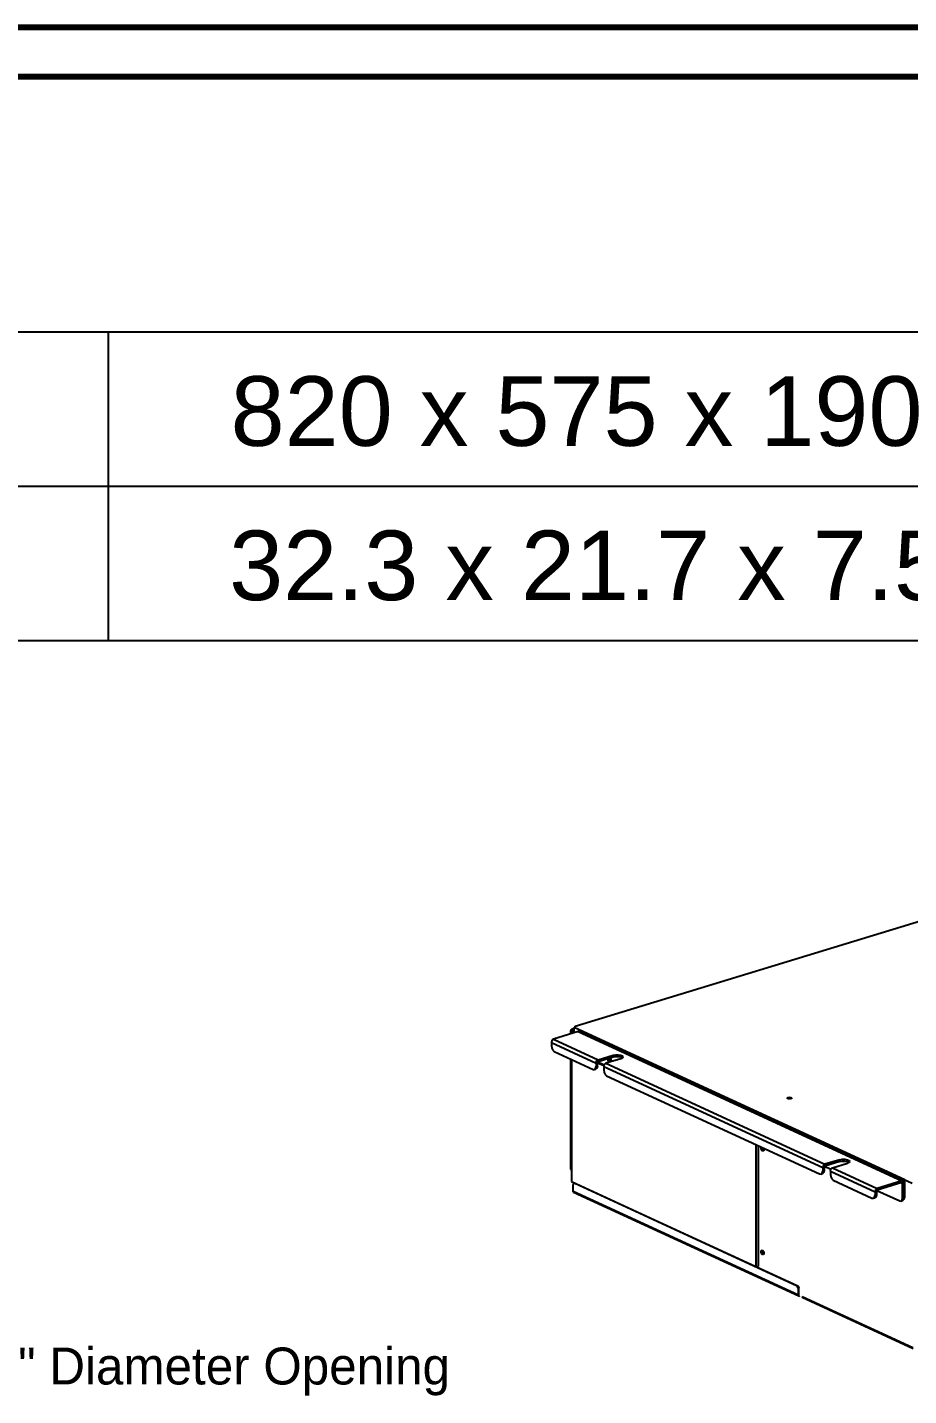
# Model space of a CAD drawing. Extents: x 594 to 813, y 174 to 240.
# Drawn here: x 726.06 to 733.28, y 229.29 to 240.49 of the extents above; entities that cross this region are included whole.
import ezdxf

# ---------------------------------------------------------------- set-up
doc = ezdxf.new("R2010")
doc.units = 0
doc.header["$MEASUREMENT"] = 0
doc.layers.add('AC.REF(S). PIPING', color=3, linetype='CONTINUOUS', lineweight=30)
doc.layers.add('UG-BORDER', color=20, linetype='CONTINUOUS', lineweight=80)
for name, color, linetype in [('LG-AIRCON', 3, 'CONTINUOUS'), ('LG-DIMENSION', 7, 'CONTINUOUS'), ('LG-TEXT', 4, 'CONTINUOUS')]:
    doc.layers.add(name, color=color, linetype=linetype)
doc.styles.add('LG-TEXT', font='arial.ttf')

# ---------------------------------------------------------------- blocks, each defined once
blk = doc.blocks.new('B1-Low Static-Isometric')
at = {"layer": 'LG-AIRCON', "color": 254, "linetype": 'Continuous'}
for p, q in [((4526, 4748.6), (4039.7, 4600)), ((4042.2, 4596), (4022, 4589.8)), ((4036.2, 4596.5), (4036.5, 4597.2)), ((4038.6, 4595.4), (4036.2, 4596.5)), ((4036.5, 4597.2), (4037, 4597.6)), ((4038.6, 4596.9), (4037, 4597.6)), ((4038.6, 4598.3), (4038.6, 4594.8)), ((4038.6, 4598.3), (4038.9, 4598.1)), ((4040.1, 4599.9), (4038.9, 4599.5)), ((4038.9, 4599.5), (4315.9, 4471.7)), ((4038.9, 4599.5), (4038.9, 4598.1)), ((4039.7, 4600), (4040.1, 4599.9)), ((4039.7, 4600), (4040, 4599.8)), ((4042.2, 4596), (4307.4, 4473.7)), ((4042.7, 4596), (4042.2, 4596)), ((4043.2, 4595.9), (4042.7, 4596)), ((4308.4, 4473.6), (4043.2, 4595.9)), ((4020.7, 4588.8), (4020.2, 4587.1)), ((4020.2, 4587.1), (4056.8, 4570.2)), ((4020.2, 4587.1), (4020.2, 4584.3)), ((4022, 4589.8), (4020.7, 4588.8)), ((4022, 4589.8), (4058.6, 4572.9)), ((4020.2, 4584.3), (4020.5, 4582.3)), ((4020.5, 4582.3), (4021.4, 4580.6)), ((4021.4, 4580.6), (4022.6, 4579.6)), ((4022.6, 4579.6), (4054.4, 4564.9)), ((4058.6, 4572.9), (4070.8, 4576.6)), ((4058.6, 4571.5), (4070.8, 4575.2)), ((4077.1, 4573.7), (4064.9, 4570)), ((4066.6, 4573.9), (4066.6, 4572.3)), ((4067.8, 4574.3), (4067.8, 4572.7)), ((4069.3, 4573.1), (4068.4, 4574.5)), ((4069.2, 4572.8), (4069.1, 4573.6)), ((4070.8, 4576.6), (4072.8, 4577)), ((4070.8, 4576.6), (4070.8, 4575.2)), ((4070.8, 4575.2), (4072.9, 4575.6)), ((4072.8, 4577), (4075, 4577)), ((4072.9, 4575.6), (4075.2, 4575.6)), ((4075, 4577), (4077, 4576.7)), ((4075.2, 4575.6), (4077.2, 4575.2)), ((4077, 4576.7), (4078.4, 4576)), ((4078.5, 4574.4), (4077.1, 4573.7)), ((4077.2, 4575.2), (4078.6, 4574.5)), ((4078.4, 4576), (4078.9, 4575.2)), ((4078.9, 4575.2), (4078.5, 4574.4)), ((4054.4, 4564.9), (4055.6, 4564.9)), ((4055.5, 4564.8), (4056.7, 4565.2)), ((4055.6, 4564.9), (4056.5, 4565.7)), ((4056.5, 4565.7), (4056.8, 4567.4)), ((4057.6, 4566.1), (4056.7, 4565.2)), ((4056.8, 4570.2), (4057.3, 4571.9)), ((4056.8, 4570.2), (4056.8, 4567.4)), ((4056.8, 4567.4), (4058, 4567.7)), ((4057.3, 4571.9), (4058.6, 4572.9)), ((4058, 4567.7), (4057.6, 4566.1)), ((4058, 4570.6), (4058.2, 4571.1)), ((4058, 4567.7), (4058, 4570.6)), ((4058.2, 4571.1), (4058.6, 4571.5)), ((4058.2, 4571.2), (4063.5, 4568.8)), ((4063.6, 4569), (4063.1, 4567.3)), ((4063.1, 4567.3), (4242.5, 4484.6)), ((4063.1, 4567.3), (4063.1, 4564.5)), ((4063.1, 4564.5), (4063.4, 4562.5)), ((4063.4, 4562.5), (4064.3, 4560.8)), ((4064.9, 4570), (4063.6, 4569)), ((4064.9, 4570), (4244.3, 4487.3)), ((4066.6, 4572.3), (4067.3, 4570.7)), ((4067.8, 4572.7), (4068.5, 4571.1)), ((4069.6, 4572), (4069.2, 4572.8)), ((4069.6, 4571.4), (4069.3, 4573.1)), ((4064.3, 4560.8), (4065.5, 4559.8)), ((4065.5, 4559.8), (4240, 4479.3)), ((4213.4, 4541.6), (4214, 4542)), ((4213.6, 4541.1), (4213.4, 4541.6)), ((4213.5, 4541.2), (4213.7, 4541.3)), ((4214.6, 4540.8), (4213.6, 4541.1)), ((4213.7, 4541.3), (4214, 4541.5)), ((4214, 4542), (4215.3, 4542.2)), ((4214, 4541.5), (4215.7, 4541.6)), ((4214.6, 4541.3), (4214, 4540.9)), ((4215.8, 4541.3), (4214.6, 4541.3)), ((4215.9, 4540.8), (4214.6, 4540.8)), ((4215.3, 4542.2), (4216.5, 4542)), ((4215.7, 4541.6), (4217, 4541.2)), ((4216.5, 4540.9), (4215.8, 4541.3)), ((4216.9, 4541.1), (4215.9, 4540.8)), ((4216.5, 4542), (4217.1, 4541.6)), ((4217.1, 4541.6), (4216.9, 4541.1)), ((4192, 4500.2), (4192.2, 4501.4)), ((4192.4, 4498.9), (4192, 4500.2)), ((4193.2, 4498.1), (4192.4, 4498.9)), ((4192.5, 4500.1), (4192.5, 4501.2)), ((4192.9, 4498.9), (4192.5, 4500.1)), ((4192.9, 4500.1), (4193, 4501)), ((4193.3, 4499.2), (4192.9, 4500.1)), ((4193.7, 4498.2), (4192.9, 4498.9)), ((4194, 4498.2), (4193.2, 4498.1)), ((4194, 4498.8), (4193.3, 4499.2)), ((4193.8, 4499.8), (4193.6, 4500.7)), ((4193.8, 4498.2), (4193.7, 4498.2)), ((4194.3, 4499.1), (4193.8, 4499.8)), ((4194, 4498.2), (4193.8, 4498.2)), ((4194.4, 4499.3), (4194, 4498.8)), ((4194.4, 4499.1), (4194, 4498.2)), ((4194.2, 4500.4), (4194.4, 4499.1)), ((4243, 4486.2), (4242.5, 4484.6)), ((4242.5, 4484.6), (4242.5, 4481.7)), ((4244.3, 4487.3), (4243, 4486.2)), ((4243.8, 4485.5), (4243.7, 4484.9)), ((4243.7, 4484.9), (4243.7, 4482.1)), ((4244.3, 4485.8), (4243.8, 4485.5)), ((4243.9, 4485.6), (4249.2, 4483.2)), ((4256.5, 4491), (4244.3, 4487.3)), ((4256.5, 4489.6), (4244.3, 4485.8)), ((4249.3, 4483.3), (4250.6, 4484.3)), ((4250.6, 4484.3), (4262.8, 4488.1)), ((4250.6, 4484.3), (4287.2, 4467.5)), ((4256.5, 4491), (4258.5, 4491.4)), ((4256.5, 4491), (4256.5, 4489.6)), ((4256.5, 4489.6), (4258.5, 4489.9)), ((4258.5, 4491.4), (4260.7, 4491.4)), ((4258.5, 4489.9), (4260.8, 4489.9)), ((4260.7, 4491.4), (4262.7, 4491)), ((4260.8, 4489.9), (4262.9, 4489.5)), ((4262.7, 4491), (4264.1, 4490.4)), ((4264.1, 4488.7), (4262.8, 4488.1)), ((4262.9, 4489.5), (4264.2, 4488.8)), ((4264.1, 4490.4), (4264.6, 4489.6)), ((4264.6, 4489.6), (4264.1, 4488.7)), ((4240, 4479.3), (4241.3, 4479.2)), ((4241.2, 4479.2), (4242.4, 4479.5)), ((4241.3, 4479.2), (4242.1, 4480.1)), ((4242.1, 4480.1), (4242.5, 4481.7)), ((4243.3, 4480.4), (4242.4, 4479.5)), ((4242.5, 4481.7), (4243.7, 4482.1)), ((4243.7, 4482.1), (4243.3, 4480.4)), ((4248.8, 4481.7), (4249.3, 4483.3)), ((4248.8, 4481.7), (4285.4, 4464.8)), ((4248.8, 4481.7), (4248.8, 4478.8)), ((4248.8, 4478.8), (4249.1, 4476.9)), ((4249.1, 4476.9), (4250, 4475.2)), ((4250, 4475.2), (4251.2, 4474.1)), ((4251.2, 4474.1), (4282.9, 4459.5)), ((4307.4, 4473.7), (4287.2, 4467.5)), ((4308.7, 4473.4), (4307.4, 4473.7)), ((4309.2, 4472.1), (4308.7, 4473.4)), ((4039, 4471.7), (4038.1, 4470.7)), ((4038.1, 4465), (4038.1, 4470.7)), ((4222.6, 4379.9), (4038.1, 4465)), ((4038.2, 4464.7), (4038.1, 4465)), ((4038.4, 4464.5), (4038.2, 4464.7)), ((4038.3, 4472.4), (4038.3, 4470.9)), ((4038.4, 4464.5), (4222.9, 4379.4)), ((4038.6, 4472.3), (4038.6, 4471.2)), ((4039.5, 4471.8), (4039, 4471.7)), ((4221.7, 4387.4), (4039, 4471.7)), ((4039.5, 4471.8), (4222.1, 4387.6)), ((4285, 4460.3), (4285.4, 4461.9)), ((4285.9, 4466.5), (4285.4, 4464.8)), ((4285.4, 4464.8), (4285.4, 4461.9)), ((4285.4, 4461.9), (4286.6, 4462.3)), ((4287.2, 4467.5), (4285.9, 4466.5)), ((4286.6, 4462.3), (4286.2, 4460.6)), ((4286.7, 4465.7), (4286.6, 4465.1)), ((4286.6, 4465.1), (4286.6, 4462.3)), ((4287.2, 4466), (4286.7, 4465.7)), ((4286.8, 4465.8), (4305.6, 4457.2)), ((4307.4, 4472.2), (4287.2, 4466)), ((4307.1, 4472.1), (4308, 4471.7)), ((4307.8, 4472.1), (4307.4, 4472.2)), ((4308, 4471.7), (4307.8, 4472.1)), ((4308, 4459.6), (4308, 4471.7)), ((4309.2, 4460), (4309.2, 4472.1)), ((4282.9, 4459.5), (4284.2, 4459.4)), ((4284.1, 4459.4), (4285.3, 4459.7)), ((4284.2, 4459.4), (4285, 4460.3)), ((4286.2, 4460.6), (4285.3, 4459.7)), ((4305.6, 4457.2), (4306.8, 4457.1)), ((4306.7, 4457), (4307.9, 4457.4)), ((4306.8, 4457.1), (4307.7, 4458)), ((4307.7, 4458), (4308, 4459.6)), ((4308.8, 4458.3), (4307.9, 4457.4)), ((4308, 4459.6), (4309.2, 4460)), ((4309.2, 4460), (4308.8, 4458.3)), ((4192.1, 4416.4), (4192.8, 4416.9)), ((4192.5, 4415.8), (4192.9, 4416.9)), ((4192.8, 4416.9), (4193.6, 4416.5)), ((4193.6, 4416.5), (4194.2, 4415.4)), ((4192, 4415.3), (4192.1, 4416.4)), ((4192.4, 4414), (4192, 4415.3)), ((4193.2, 4413.2), (4192.4, 4414)), ((4192.8, 4414.4), (4192.5, 4415.8)), ((4193.7, 4413.4), (4192.8, 4414.4)), ((4192.9, 4415.5), (4193.2, 4416.3)), ((4193.2, 4414.5), (4192.9, 4415.5)), ((4193.2, 4416.3), (4193.9, 4416.2)), ((4193.9, 4414), (4193.2, 4414.5)), ((4194, 4413.3), (4193.2, 4413.2)), ((4193.7, 4415.2), (4193.7, 4416.3)), ((4194.3, 4414.3), (4193.7, 4415.2)), ((4193.8, 4413.3), (4193.7, 4413.4)), ((4194, 4413.3), (4193.8, 4413.3)), ((4194.4, 4414.5), (4193.9, 4414)), ((4194.4, 4414.2), (4194, 4413.3)), ((4194.2, 4415.4), (4194.4, 4414.2)), ((4221.7, 4387.4), (4222.1, 4387.6)), ((4222.6, 4385.6), (4221.7, 4387.4)), ((4222.1, 4387.6), (4223.1, 4385.7)), ((4223.1, 4385.7), (4222.6, 4385.6)), ((4222.6, 4379.9), (4222.6, 4385.6)), ((4223.1, 4380), (4223.1, 4385.7)), ((4223.1, 4380), (4222.6, 4379.9)), ((4222.8, 4379.4), (4222.6, 4379.9)), ((4223.2, 4379.3), (4222.8, 4379.4)), ((4223.2, 4379.9), (4223.1, 4380)), ((4223.1, 4380), (4223.1, 4380)), ((4223.2, 4379.3), (4223.9, 4379.5)), ((4316.3, 4336.9), (4225.6, 4378.7)), ((4225.6, 4378.7), (4315.9, 4337)), ((4225.6, 4378.7), (4225.6, 4378.2)), ((4316.7, 4336.1), (4225.6, 4378.2))]:
    blk.add_line(p, q, dxfattribs=at)
at = {"layer": 'LG-AIRCON', "color": 252, "linetype": 'Continuous'}
for p, q in [((4036.2, 4596.6), (4035.8, 4596.5)), ((4035.8, 4596.5), (4038.6, 4595.2)), ((4035.8, 4596.5), (4035.8, 4594)), ((4036.2, 4596.5), (4038.6, 4595.4)), ((4038.9, 4598.6), (4036.8, 4598)), ((4036.8, 4598), (4038.6, 4597.2)), ((4036.8, 4597.5), (4036.8, 4598)), ((4037, 4597.6), (4038.6, 4596.9)), ((4035.8, 4573.5), (4035.8, 4483.3)), ((4036.8, 4573.1), (4036.8, 4473.1)), ((4063.1, 4567.8), (4058, 4570.1)), ((4188.1, 4403.3), (4188.1, 4503.2)), ((4189.9, 4403.9), (4189.9, 4502.4)), ((4035.8, 4483.3), (4036.8, 4482.9)), ((4036.8, 4473.1), (4188.1, 4403.3)), ((4188.1, 4403.3), (4189.9, 4403.9))]:
    blk.add_line(p, q, dxfattribs=at)
at = {"layer": 'LG-AIRCON', "color": 3, "linetype": 'Continuous'}
for p, q in [((4044, 4596.5), (4044.6, 4596.7)), ((4309.2, 4474.2), (4044, 4596.5)), ((4044, 4596.5), (4044, 4595.6)), ((4309.8, 4474.4), (4044.6, 4596.7)), ((4067.9, 4574.3), (4068, 4572.7)), ((4068, 4572.7), (4068.7, 4571.2)), ((4309.2, 4474.2), (4309.8, 4474.4)), ((4309.2, 4460), (4309.2, 4474.2)), ((4309.8, 4460.1), (4309.8, 4474.4)), ((4309.2, 4460), (4309.8, 4460.1)), ((4309.8, 4460.1), (4309.2, 4459.5))]:
    blk.add_line(p, q, dxfattribs=at)
blk = doc.blocks.new('A$C66FF4859')
at = {"layer": 'LG-TEXT', "color": 3, "linetype": 'Continuous'}
for p, q in [((-6669.4, 2520.4), (-4564.5, 2520.4)), ((-5727.4, 2393.9), (-4564.5, 2393.9))]:
    blk.add_line(p, q, dxfattribs=at)
at = {"layer": 'LG-TEXT', "color": 3}
for p, q in [((-6268.9, 2520.4), (-4564.5, 2520.4)), ((-5386.2, 2520.4), (-5386.2, 2267.5)), ((-5386.2, 2520.4), (-5386.2, 2267.5)), ((-6669.4, 2267.5), (-4564.5, 2267.5))]:
    blk.add_line(p, q, dxfattribs=at)
at = {"layer": 'LG-AIRCON'}
blk.add_blockref('B1-Low Static-Isometric', (-9043.3, -2648.9), dxfattribs=at)
at = {"layer": 'LG-DIMENSION', "insert": (-5516.2, 1688.2), "char_height": 30.25, "width": 398.384, "attachment_point": 1}
blk.add_mtext('1/2" Diameter Opening', dxfattribs=at)
at = {"layer": 'LG-TEXT', "color": 2, "style": 'LG-TEXT'}
for s, p in [('820 x 575 x 190', (-5285.9, 2426.9)), ('32.3 x 21.7 x 7.5', (-5287.1, 2300.5))]:
    blk.add_text(s, height=57.024, dxfattribs=at).set_placement(p)

msp = doc.modelspace()

# ---------------------------------------------------------------- linework, layer by layer
at = {"layer": 'UG-BORDER', "color": 7}
for p, q in [((808.113, 240.494), (712.113, 240.494)), ((807.709, 240.09), (712.518, 240.09))]:
    msp.add_line(p, q, dxfattribs=at)

# ---------------------------------------------------------------- block references
at = {"layer": 'AC.REF(S). PIPING', "linetype": 'Continuous', "xscale": 0.0099999999999909, "yscale": 0.0099999999999909, "zscale": 0.0099999999999909}
msp.add_blockref('A$C66FF4859', (780.579, 212.797), dxfattribs=at)

doc.saveas('drawing.dxf')
